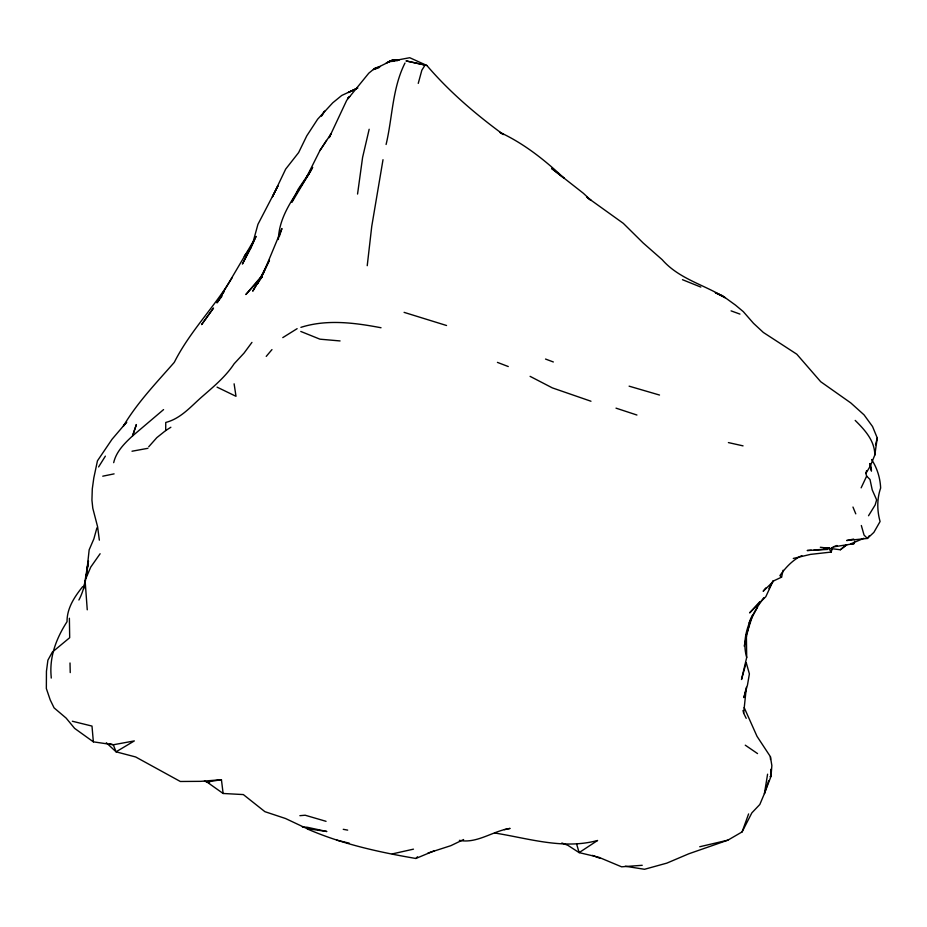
<?xml version="1.0" encoding="UTF-8"?>
<svg xmlns="http://www.w3.org/2000/svg" width="927" height="927" viewBox="0 0 927 927"><rect width="100%" height="100%" fill="white"/><g stroke="black" fill="none" stroke-linecap="round" stroke-linejoin="round"><path stroke-width="1.39" d="M51.228 678.077L51.228 677.104C49.143 656.976 56.304 638.344 67.034 621.693C66.941 608.1 74.542 596.768 82.712 586.594M148.691 446.814L156.825 437.637L165.701 430.545L165.748 422.457C181.495 418.39 191.634 405.505 203.395 395.551C214.531 385.852 225.968 376.2 234.149 363.755L244.01 353.129L251.947 342.399M367.231 265.69L371.75 226.339L383.013 159.699M746.2 718.344L743.663 713.187L746.362 687.301L743.883 697.614L747.486 684.983L749.387 673.906L746.2 662.538L741.507 679.514L746.698 657.452L746.397 636.107M357.555 194.056L362.584 157.451L369.166 129.259M868.529 515.748L875.169 504.948L876.629 499.885L872.226 489.908L870.001 479.479L866.652 476.13L865.864 473.465L870.314 466.014L874.798 455.076L877.266 437.984L872.55 426.536L864.057 414.867L850.801 402.932L820.696 381.715L796.803 354.207L763.35 332.457L753.512 323.326L743.292 311.634L735.401 305.053L722.423 295.667L715.354 292.735L725.111 297.683C704.172 284.705 678.9 278.865 662.179 259.676L643.164 242.978L623.292 223.337L586.675 197.08M83.615 589.085L88.447 560.939C86.582 574.23 85.319 587.95 78.899 600.001M278.367 239.514C279.236 211.472 299.977 190.811 312.654 167.381L292.075 202.063M767.591 774.196L764.427 793.57L759.816 804.497L751.855 812.875L742.087 831.913L727.892 840.163L688.773 853.802L666.872 863.118L644.52 869.283L625.285 866.247M86.582 572.005L87.938 564.276M746.698 657.452C740.453 636.281 751.368 614.555 763.79 597.695M386.095 144.485C392.538 117.428 392.248 88.262 404.995 63.024M418.251 83.384L421.843 70.209L425.087 65.041L426.86 65.481C449.305 91.75 475.539 114.125 503.373 134.554L499.873 132.341C524.091 143.581 544.856 160.116 564.219 178.332L551.669 168.563M765.725 587.996L763.164 591.299L773.999 580.731L781.577 577.15L783.118 570.232M744.207 646.119L750.777 618.077M865.864 473.465L866.56 470.742M875.517 444.867L877.266 437.984M252.804 243.025L257.926 224.369L277.938 185.898L272.457 196.767L285.678 169.096L298.621 152.596L306.791 135.817L317.648 119.189L332.747 102.804L341.739 95.458L357.451 88.135M96.906 527.88L93.87 538.888L89.166 549.804L86.095 578.042L90.719 567.127L100.116 553.743M279.247 236.767L281.924 228.54L263.407 273.152L252.874 290.962L263.407 273.152L269.467 260.232M163.569 409.595L132.549 435.933L136.35 424.589L132.549 435.933C124.542 443.349 116.165 451.658 113.685 462.666M746.258 635.065L752.967 614.555L751.507 616.907M836.988 545.505L833.014 546.942L853.941 543.685L854.74 541.229M768.715 780.557L764.427 793.57L771.021 776.339L771.855 765.575L770.407 756.675L757 736.305L744.172 707.568M742.087 831.913L748.61 813.929M772.991 581.217L765.829 596.664L749.619 612.886L759.897 601.623M861.137 487.845L866.652 476.13M773.06 580.823L768.958 588.599M291.912 201.831L298.355 188.934L311.368 169.768M380.406 66.512L375.053 68.065L368.795 73.175L346.698 100.348L329.166 137.706L330.951 133.928L319.919 150.545L306.072 178.181L309.896 172.248M269.386 260.128L257.358 283.986L262.04 276.86L245.864 294.519L262.561 274.925M749.051 622.643L757.51 607.278M221.924 296.385L217.289 302.202L224.033 291.414L216.988 302.886L253.303 241.344M321.472 115.817L324.612 111.136L321.669 115.875M98.598 466.941L105.365 456.142M326.536 140.429L319.919 150.545M869.132 535.864L867.405 538.448L846.664 540.522L853.686 539.074M232.283 277.451C214.716 306.779 189.965 331.31 174.496 361.947L174.021 362.654C156.246 382.932 137.196 402.747 123.407 426.038L126.663 422.144M244.253 256.35L251.229 247.289L256.049 236.385L242.41 264.033L251.229 247.289L245.018 255.354M266.223 356.397L271.97 349.595M126.57 422.237L112.028 439.282L97.462 460.812L93.824 477.845L92.283 488.946L91.935 500.105L92.793 508.228L97.602 526.768L99.351 540.151M820.337 547.254L840.349 549.757L846.374 544.694M262.132 276.698L259.166 279.803L260.8 278.123M307.451 829.016C342.005 844.045 378.876 852.168 415.864 858.472L417.532 856.768M349.467 96.64L347.521 98.529L349.63 96.582M840.349 549.757L847.011 544.705M165.701 430.545L170.858 427.254M282.781 337.613L297.138 328.668M801.843 555.597C792.77 559.873 785.586 567.521 779.92 575.621L781.577 577.15M463.604 839.538L450.835 845.679L427.973 853.06M357.787 87.995L348.285 92.503L356.049 88.911M863.918 538.263L850.604 543.94L853.941 543.685M415.864 858.472L434.288 850.789M378.876 67.752L373.465 69.571L391.808 60.51L398.911 60.267M770.001 776.652L771.021 776.339L770.801 769.317M727.892 840.163L699.746 846.745M300.904 327.358C326.86 319.085 354.774 322.758 381.032 327.752M793.303 558.448L810.465 554.392L831.252 552.063L831.948 547.834L831.252 552.063L829.144 548.83M392.295 853.906L413.465 849.155M504.45 829.653L510.105 828.425C493.002 830.835 477.046 843.906 459.375 840.36M102.758 476.188L114.091 473.871M132.005 451.229L147.914 448.309M494.543 832.979C528.552 838.356 563.21 849.816 597.591 840.476L579.132 852.62L567.88 845.32L561.855 842.991M302.387 827L307.127 827.255L326.86 831.507L306.918 828.599L285.504 818.506L264.913 811.681L243.349 794.578L223.117 793.477L221.437 779.7L206.918 781.982L204.438 781.125M824.08 548.228L829.445 547.753M299.885 815.679L305.168 815.227L326.049 821.322M221.437 779.7L200.753 781.345L180.325 781.484L135.655 756.965L116.06 751.82L106.338 742.736M394.45 61.194L388.703 61.657L409.746 57.717L426.86 65.481L406.003 60.904L425.087 65.041M811.31 550.209L807.197 550.522L827.776 549.421M814.045 550.001L823.651 549.259M642.226 865.297L621.577 866.815L598.796 857.266L579.132 852.62L576.617 844.022M397.474 60.695L391.808 60.51L386.235 62.99L392.886 59.803L398.656 60.209M340.07 340.939L319.954 339.178L300.777 331.449M69.386 618.251L69.687 637.706L52.329 652.11L47.891 660.209L46.443 671.31L46.35 688.541L50.232 699.943L54.09 707.88L66.13 718.089L74.624 728.379L93.36 741.843L113.303 744.775L134.334 740.916L116.06 751.82L113.303 744.775L109.815 743.755M343.245 829.317L347.683 830.128M728.402 442.585L743.048 445.864M336.733 840.129L349.294 843.188M72.352 721.241L91.993 726.073L93.36 741.843M629.109 386.165L659.514 395.041M446.547 325.504L404.091 312.364M616.015 408.147L636.93 415.029M209.606 782.886L206.918 781.982L223.117 793.477M590.974 401.24L552.295 387.868L530.093 376.35M731.079 310.869L739.943 314.091M545.516 359.05L553.338 361.97M497.428 362.387L508.274 366.547M592.446 855.378L600.001 858.332M682.469 279.687L700.824 287.08M217.057 387.138L236.003 396.304L234.114 383.824M745.262 745.181L757.544 753.581M551.658 168.413L583.396 193.303L591.02 200.417L587.764 197.915M855.192 420.418C864.74 429.838 874.856 440.823 874.798 455.076M871.589 459.549C877.174 468.008 880.163 477.915 880.65 488.019C876.896 498.853 877 510.499 880.082 521.53L873.883 532.365L867.405 538.448L864.057 535.076L861.334 525.516M852.967 507.046L855.772 513.848M869.932 466.281L871.473 470.302L870.105 463.662M743.002 710.499L743.663 713.187M870.001 463.512L871.438 471.194M85.145 581.078L87.254 609.815M770.407 756.675L770.488 759.48M70.012 662.979L70.232 672.596M205.759 318.784L201.599 324.612L213.5 308.054L205.759 318.784"/></g></svg>
